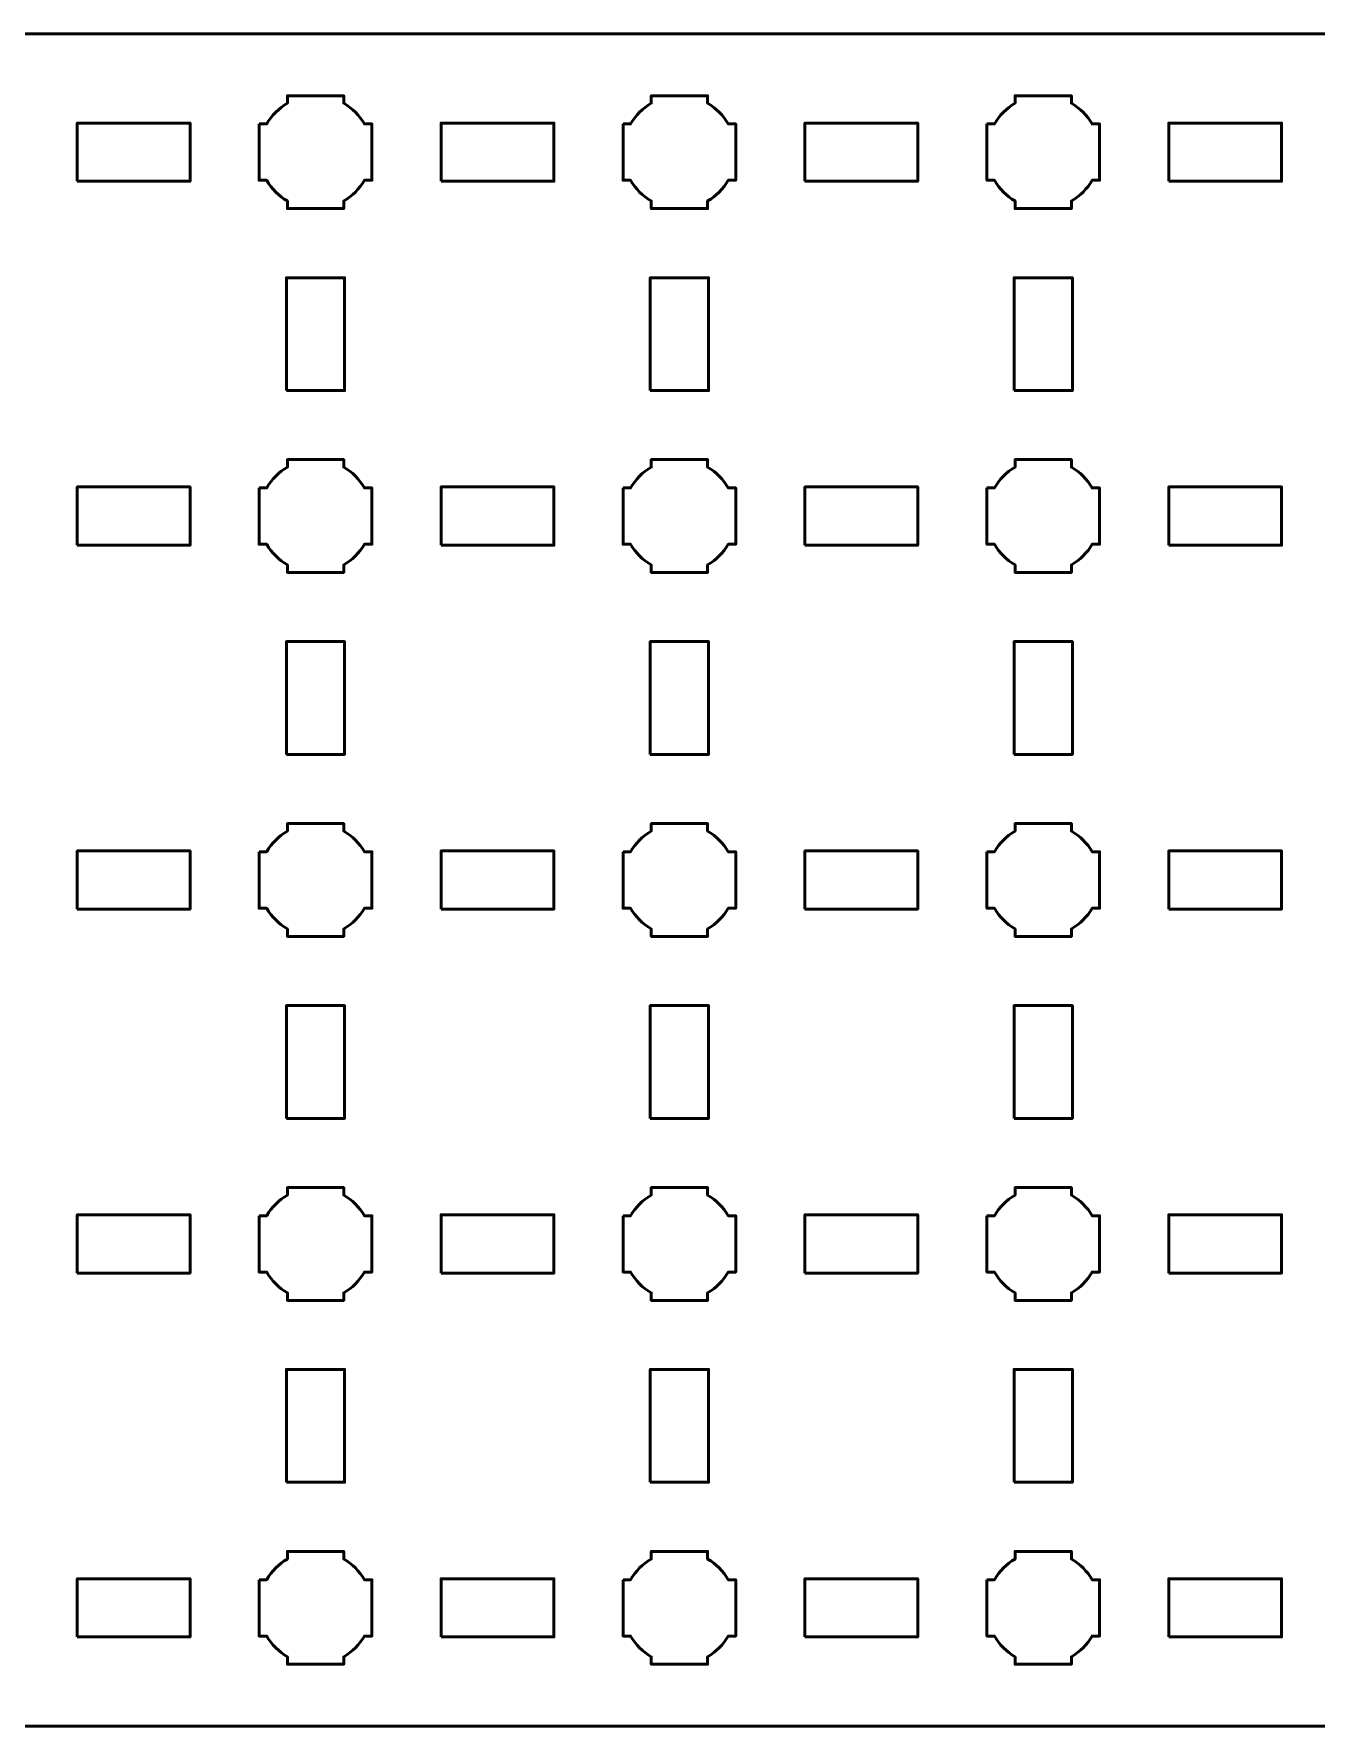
# Model space of a CAD drawing. Header units: centimetres. Extents: x -40.1 to 19.1, y -19.5 to -10.2.
# Drawn here: x -33.05 to -26, y -19.5 to -10.2 of the extents above; entities that cross this region are included whole.
import ezdxf

# ---------------------------------------------------------------- set-up
doc = ezdxf.new("R2010")
doc.units = ezdxf.units.CM
doc.header["$MEASUREMENT"] = 0
doc.layers.add('Layer 1', color=7, linetype='Continuous')

msp = doc.modelspace()

# ---------------------------------------------------------------- linework, layer by layer
at = {"layer": 'Layer 1', "color": 250, "lineweight": 53}
for points in [[(-32.81, -11.01), (-32.19, -11.01), (-32.19, -10.69), (-32.81, -10.69), (-32.81, -11.01)], [(-30.81, -11.01), (-30.19, -11.01), (-30.19, -10.69), (-30.81, -10.69), (-30.81, -11.01)], [(-28.81, -11.01), (-28.19, -11.01), (-28.19, -10.69), (-28.81, -10.69), (-28.81, -11.01)], [(-26.81, -11.01), (-26.19, -11.01), (-26.19, -10.69), (-26.81, -10.69), (-26.81, -11.01)], [(-31.66, -12.16), (-31.34, -12.16), (-31.34, -11.54), (-31.66, -11.54), (-31.66, -12.16)], [(-29.66, -12.16), (-29.34, -12.16), (-29.34, -11.54), (-29.66, -11.54), (-29.66, -12.16)], [(-27.66, -12.16), (-27.34, -12.16), (-27.34, -11.54), (-27.66, -11.54), (-27.66, -12.16)], [(-32.81, -13.01), (-32.19, -13.01), (-32.19, -12.69), (-32.81, -12.69), (-32.81, -13.01)], [(-30.81, -13.01), (-30.19, -13.01), (-30.19, -12.69), (-30.81, -12.69), (-30.81, -13.01)], [(-28.81, -13.01), (-28.19, -13.01), (-28.19, -12.69), (-28.81, -12.69), (-28.81, -13.01)], [(-26.81, -13.01), (-26.19, -13.01), (-26.19, -12.69), (-26.81, -12.69), (-26.81, -13.01)], [(-31.66, -14.16), (-31.34, -14.16), (-31.34, -13.54), (-31.66, -13.54), (-31.66, -14.16)], [(-29.66, -14.16), (-29.34, -14.16), (-29.34, -13.54), (-29.66, -13.54), (-29.66, -14.16)], [(-27.66, -14.16), (-27.34, -14.16), (-27.34, -13.54), (-27.66, -13.54), (-27.66, -14.16)], [(-32.81, -15.01), (-32.19, -15.01), (-32.19, -14.69), (-32.81, -14.69), (-32.81, -15.01)], [(-30.81, -15.01), (-30.19, -15.01), (-30.19, -14.69), (-30.81, -14.69), (-30.81, -15.01)], [(-28.81, -15.01), (-28.19, -15.01), (-28.19, -14.69), (-28.81, -14.69), (-28.81, -15.01)], [(-26.81, -15.01), (-26.19, -15.01), (-26.19, -14.69), (-26.81, -14.69), (-26.81, -15.01)], [(-31.66, -16.16), (-31.34, -16.16), (-31.34, -15.54), (-31.66, -15.54), (-31.66, -16.16)], [(-29.66, -16.16), (-29.34, -16.16), (-29.34, -15.54), (-29.66, -15.54), (-29.66, -16.16)], [(-27.66, -16.16), (-27.34, -16.16), (-27.34, -15.54), (-27.66, -15.54), (-27.66, -16.16)], [(-32.81, -17.01), (-32.19, -17.01), (-32.19, -16.69), (-32.81, -16.69), (-32.81, -17.01)], [(-30.81, -17.01), (-30.19, -17.01), (-30.19, -16.69), (-30.81, -16.69), (-30.81, -17.01)], [(-28.81, -17.01), (-28.19, -17.01), (-28.19, -16.69), (-28.81, -16.69), (-28.81, -17.01)], [(-26.81, -17.01), (-26.19, -17.01), (-26.19, -16.69), (-26.81, -16.69), (-26.81, -17.01)], [(-31.66, -18.16), (-31.34, -18.16), (-31.34, -17.54), (-31.66, -17.54), (-31.66, -18.16)], [(-29.66, -18.16), (-29.34, -18.16), (-29.34, -17.54), (-29.66, -17.54), (-29.66, -18.16)], [(-27.66, -18.16), (-27.34, -18.16), (-27.34, -17.54), (-27.66, -17.54), (-27.66, -18.16)], [(-32.81, -19.01), (-32.19, -19.01), (-32.19, -18.69), (-32.81, -18.69), (-32.81, -19.01)], [(-30.81, -19.01), (-30.19, -19.01), (-30.19, -18.69), (-30.81, -18.69), (-30.81, -19.01)], [(-28.81, -19.01), (-28.19, -19.01), (-28.19, -18.69), (-28.81, -18.69), (-28.81, -19.01)], [(-26.81, -19.01), (-26.19, -19.01), (-26.19, -18.69), (-26.81, -18.69), (-26.81, -19.01)]]:
    msp.add_lwpolyline(points, close=True, dxfattribs=at)
msp.add_open_spline([(-40.15, -19), (-40.15, -19), (-40.15, -10.7), (-40.15, -10.7), (-40.15, -10.7), (-40.15, -10.42391), (-39.92609, -10.2), (-39.65, -10.2), (-39.65, -10.2), (-39.65, -10.2), (18.65, -10.2), (18.65, -10.2), (18.65, -10.2), (18.92609, -10.2), (19.15, -10.42391), (19.15, -10.7), (19.15, -10.7), (19.15, -10.7), (19.15, -19), (19.15, -19), (19.15, -19), (19.15, -19.27609), (18.92609, -19.5), (18.65, -19.5), (18.65, -19.5), (18.65, -19.5), (-39.65, -19.5), (-39.65, -19.5), (-39.65, -19.5), (-39.92609, -19.5), (-40.15, -19.27609), (-40.15, -19)], degree=3, knots=[0, 0, 0, 0, 0.125, 0.125, 0.125, 0.125, 0.25, 0.25, 0.25, 0.25, 0.375, 0.375, 0.375, 0.375, 0.5, 0.5, 0.5, 0.5, 0.625, 0.625, 0.625, 0.625, 0.75, 0.75, 0.75, 0.75, 0.875, 0.875, 0.875, 0.875, 1, 1, 1, 1], dxfattribs=at)
at = {"layer": 'Layer 1', "lineweight": 53}
for points in [[(-31.81, -10.695), (-31.81, -10.695), (-31.76851, -10.695), (-31.76851, -10.695), (-31.76851, -10.695), (-31.74128, -10.64795), (-31.70205, -10.60872), (-31.655, -10.58149), (-31.655, -10.58149), (-31.655, -10.58149), (-31.655, -10.54), (-31.655, -10.54), (-31.655, -10.54), (-31.655, -10.54), (-31.5, -10.54), (-31.5, -10.54), (-31.5, -10.54), (-31.5, -10.54), (-31.345, -10.54), (-31.345, -10.54), (-31.345, -10.54), (-31.345, -10.54), (-31.345, -10.58149), (-31.345, -10.58149), (-31.345, -10.58149), (-31.29795, -10.60872), (-31.25872, -10.64795), (-31.23149, -10.695), (-31.23149, -10.695), (-31.23149, -10.695), (-31.19, -10.695), (-31.19, -10.695), (-31.19, -10.695), (-31.19, -10.695), (-31.19, -10.85), (-31.19, -10.85), (-31.19, -10.85), (-31.19, -10.85), (-31.19, -11.005), (-31.19, -11.005), (-31.19, -11.005), (-31.19, -11.005), (-31.23149, -11.005), (-31.23149, -11.005), (-31.23149, -11.005), (-31.25872, -11.05205), (-31.29795, -11.09128), (-31.345, -11.11851), (-31.345, -11.11851), (-31.345, -11.11851), (-31.345, -11.16), (-31.345, -11.16), (-31.345, -11.16), (-31.345, -11.16), (-31.5, -11.16), (-31.5, -11.16), (-31.5, -11.16), (-31.5, -11.16), (-31.655, -11.16), (-31.655, -11.16), (-31.655, -11.16), (-31.655, -11.16), (-31.655, -11.11851), (-31.655, -11.11851), (-31.655, -11.11851), (-31.70205, -11.09128), (-31.74128, -11.05205), (-31.76851, -11.005), (-31.76851, -11.005), (-31.76851, -11.005), (-31.81, -11.005), (-31.81, -11.005), (-31.81, -11.005), (-31.81, -11.005), (-31.81, -10.85), (-31.81, -10.85), (-31.81, -10.85), (-31.81, -10.85), (-31.81, -10.695), (-31.81, -10.695)], [(-29.81, -10.695), (-29.81, -10.695), (-29.76851, -10.695), (-29.76851, -10.695), (-29.76851, -10.695), (-29.74128, -10.64795), (-29.70205, -10.60872), (-29.655, -10.58149), (-29.655, -10.58149), (-29.655, -10.58149), (-29.655, -10.54), (-29.655, -10.54), (-29.655, -10.54), (-29.655, -10.54), (-29.5, -10.54), (-29.5, -10.54), (-29.5, -10.54), (-29.5, -10.54), (-29.345, -10.54), (-29.345, -10.54), (-29.345, -10.54), (-29.345, -10.54), (-29.345, -10.58149), (-29.345, -10.58149), (-29.345, -10.58149), (-29.29795, -10.60872), (-29.25872, -10.64795), (-29.23149, -10.695), (-29.23149, -10.695), (-29.23149, -10.695), (-29.19, -10.695), (-29.19, -10.695), (-29.19, -10.695), (-29.19, -10.695), (-29.19, -10.85), (-29.19, -10.85), (-29.19, -10.85), (-29.19, -10.85), (-29.19, -11.005), (-29.19, -11.005), (-29.19, -11.005), (-29.19, -11.005), (-29.23149, -11.005), (-29.23149, -11.005), (-29.23149, -11.005), (-29.25872, -11.05205), (-29.29795, -11.09128), (-29.345, -11.11851), (-29.345, -11.11851), (-29.345, -11.11851), (-29.345, -11.16), (-29.345, -11.16), (-29.345, -11.16), (-29.345, -11.16), (-29.5, -11.16), (-29.5, -11.16), (-29.5, -11.16), (-29.5, -11.16), (-29.655, -11.16), (-29.655, -11.16), (-29.655, -11.16), (-29.655, -11.16), (-29.655, -11.11851), (-29.655, -11.11851), (-29.655, -11.11851), (-29.70205, -11.09128), (-29.74128, -11.05205), (-29.76851, -11.005), (-29.76851, -11.005), (-29.76851, -11.005), (-29.81, -11.005), (-29.81, -11.005), (-29.81, -11.005), (-29.81, -11.005), (-29.81, -10.85), (-29.81, -10.85), (-29.81, -10.85), (-29.81, -10.85), (-29.81, -10.695), (-29.81, -10.695)], [(-27.81, -10.695), (-27.81, -10.695), (-27.76851, -10.695), (-27.76851, -10.695), (-27.76851, -10.695), (-27.74128, -10.64795), (-27.70205, -10.60872), (-27.655, -10.58149), (-27.655, -10.58149), (-27.655, -10.58149), (-27.655, -10.54), (-27.655, -10.54), (-27.655, -10.54), (-27.655, -10.54), (-27.5, -10.54), (-27.5, -10.54), (-27.5, -10.54), (-27.5, -10.54), (-27.345, -10.54), (-27.345, -10.54), (-27.345, -10.54), (-27.345, -10.54), (-27.345, -10.58149), (-27.345, -10.58149), (-27.345, -10.58149), (-27.29795, -10.60872), (-27.25872, -10.64795), (-27.23149, -10.695), (-27.23149, -10.695), (-27.23149, -10.695), (-27.19, -10.695), (-27.19, -10.695), (-27.19, -10.695), (-27.19, -10.695), (-27.19, -10.85), (-27.19, -10.85), (-27.19, -10.85), (-27.19, -10.85), (-27.19, -11.005), (-27.19, -11.005), (-27.19, -11.005), (-27.19, -11.005), (-27.23149, -11.005), (-27.23149, -11.005), (-27.23149, -11.005), (-27.25872, -11.05205), (-27.29795, -11.09128), (-27.345, -11.11851), (-27.345, -11.11851), (-27.345, -11.11851), (-27.345, -11.16), (-27.345, -11.16), (-27.345, -11.16), (-27.345, -11.16), (-27.5, -11.16), (-27.5, -11.16), (-27.5, -11.16), (-27.5, -11.16), (-27.655, -11.16), (-27.655, -11.16), (-27.655, -11.16), (-27.655, -11.16), (-27.655, -11.11851), (-27.655, -11.11851), (-27.655, -11.11851), (-27.70205, -11.09128), (-27.74128, -11.05205), (-27.76851, -11.005), (-27.76851, -11.005), (-27.76851, -11.005), (-27.81, -11.005), (-27.81, -11.005), (-27.81, -11.005), (-27.81, -11.005), (-27.81, -10.85), (-27.81, -10.85), (-27.81, -10.85), (-27.81, -10.85), (-27.81, -10.695), (-27.81, -10.695)], [(-31.81, -12.695), (-31.81, -12.695), (-31.76851, -12.695), (-31.76851, -12.695), (-31.76851, -12.695), (-31.74128, -12.64795), (-31.70205, -12.60872), (-31.655, -12.58149), (-31.655, -12.58149), (-31.655, -12.58149), (-31.655, -12.54), (-31.655, -12.54), (-31.655, -12.54), (-31.655, -12.54), (-31.5, -12.54), (-31.5, -12.54), (-31.5, -12.54), (-31.5, -12.54), (-31.345, -12.54), (-31.345, -12.54), (-31.345, -12.54), (-31.345, -12.54), (-31.345, -12.58149), (-31.345, -12.58149), (-31.345, -12.58149), (-31.29795, -12.60872), (-31.25872, -12.64795), (-31.23149, -12.695), (-31.23149, -12.695), (-31.23149, -12.695), (-31.19, -12.695), (-31.19, -12.695), (-31.19, -12.695), (-31.19, -12.695), (-31.19, -12.85), (-31.19, -12.85), (-31.19, -12.85), (-31.19, -12.85), (-31.19, -13.005), (-31.19, -13.005), (-31.19, -13.005), (-31.19, -13.005), (-31.23149, -13.005), (-31.23149, -13.005), (-31.23149, -13.005), (-31.25872, -13.05205), (-31.29795, -13.09128), (-31.345, -13.11851), (-31.345, -13.11851), (-31.345, -13.11851), (-31.345, -13.16), (-31.345, -13.16), (-31.345, -13.16), (-31.345, -13.16), (-31.5, -13.16), (-31.5, -13.16), (-31.5, -13.16), (-31.5, -13.16), (-31.655, -13.16), (-31.655, -13.16), (-31.655, -13.16), (-31.655, -13.16), (-31.655, -13.11851), (-31.655, -13.11851), (-31.655, -13.11851), (-31.70205, -13.09128), (-31.74128, -13.05205), (-31.76851, -13.005), (-31.76851, -13.005), (-31.76851, -13.005), (-31.81, -13.005), (-31.81, -13.005), (-31.81, -13.005), (-31.81, -13.005), (-31.81, -12.85), (-31.81, -12.85), (-31.81, -12.85), (-31.81, -12.85), (-31.81, -12.695), (-31.81, -12.695)], [(-29.81, -12.695), (-29.81, -12.695), (-29.76851, -12.695), (-29.76851, -12.695), (-29.76851, -12.695), (-29.74128, -12.64795), (-29.70205, -12.60872), (-29.655, -12.58149), (-29.655, -12.58149), (-29.655, -12.58149), (-29.655, -12.54), (-29.655, -12.54), (-29.655, -12.54), (-29.655, -12.54), (-29.5, -12.54), (-29.5, -12.54), (-29.5, -12.54), (-29.5, -12.54), (-29.345, -12.54), (-29.345, -12.54), (-29.345, -12.54), (-29.345, -12.54), (-29.345, -12.58149), (-29.345, -12.58149), (-29.345, -12.58149), (-29.29795, -12.60872), (-29.25872, -12.64795), (-29.23149, -12.695), (-29.23149, -12.695), (-29.23149, -12.695), (-29.19, -12.695), (-29.19, -12.695), (-29.19, -12.695), (-29.19, -12.695), (-29.19, -12.85), (-29.19, -12.85), (-29.19, -12.85), (-29.19, -12.85), (-29.19, -13.005), (-29.19, -13.005), (-29.19, -13.005), (-29.19, -13.005), (-29.23149, -13.005), (-29.23149, -13.005), (-29.23149, -13.005), (-29.25872, -13.05205), (-29.29795, -13.09128), (-29.345, -13.11851), (-29.345, -13.11851), (-29.345, -13.11851), (-29.345, -13.16), (-29.345, -13.16), (-29.345, -13.16), (-29.345, -13.16), (-29.5, -13.16), (-29.5, -13.16), (-29.5, -13.16), (-29.5, -13.16), (-29.655, -13.16), (-29.655, -13.16), (-29.655, -13.16), (-29.655, -13.16), (-29.655, -13.11851), (-29.655, -13.11851), (-29.655, -13.11851), (-29.70205, -13.09128), (-29.74128, -13.05205), (-29.76851, -13.005), (-29.76851, -13.005), (-29.76851, -13.005), (-29.81, -13.005), (-29.81, -13.005), (-29.81, -13.005), (-29.81, -13.005), (-29.81, -12.85), (-29.81, -12.85), (-29.81, -12.85), (-29.81, -12.85), (-29.81, -12.695), (-29.81, -12.695)], [(-27.81, -12.695), (-27.81, -12.695), (-27.76851, -12.695), (-27.76851, -12.695), (-27.76851, -12.695), (-27.74128, -12.64795), (-27.70205, -12.60872), (-27.655, -12.58149), (-27.655, -12.58149), (-27.655, -12.58149), (-27.655, -12.54), (-27.655, -12.54), (-27.655, -12.54), (-27.655, -12.54), (-27.5, -12.54), (-27.5, -12.54), (-27.5, -12.54), (-27.5, -12.54), (-27.345, -12.54), (-27.345, -12.54), (-27.345, -12.54), (-27.345, -12.54), (-27.345, -12.58149), (-27.345, -12.58149), (-27.345, -12.58149), (-27.29795, -12.60872), (-27.25872, -12.64795), (-27.23149, -12.695), (-27.23149, -12.695), (-27.23149, -12.695), (-27.19, -12.695), (-27.19, -12.695), (-27.19, -12.695), (-27.19, -12.695), (-27.19, -12.85), (-27.19, -12.85), (-27.19, -12.85), (-27.19, -12.85), (-27.19, -13.005), (-27.19, -13.005), (-27.19, -13.005), (-27.19, -13.005), (-27.23149, -13.005), (-27.23149, -13.005), (-27.23149, -13.005), (-27.25872, -13.05205), (-27.29795, -13.09128), (-27.345, -13.11851), (-27.345, -13.11851), (-27.345, -13.11851), (-27.345, -13.16), (-27.345, -13.16), (-27.345, -13.16), (-27.345, -13.16), (-27.5, -13.16), (-27.5, -13.16), (-27.5, -13.16), (-27.5, -13.16), (-27.655, -13.16), (-27.655, -13.16), (-27.655, -13.16), (-27.655, -13.16), (-27.655, -13.11851), (-27.655, -13.11851), (-27.655, -13.11851), (-27.70205, -13.09128), (-27.74128, -13.05205), (-27.76851, -13.005), (-27.76851, -13.005), (-27.76851, -13.005), (-27.81, -13.005), (-27.81, -13.005), (-27.81, -13.005), (-27.81, -13.005), (-27.81, -12.85), (-27.81, -12.85), (-27.81, -12.85), (-27.81, -12.85), (-27.81, -12.695), (-27.81, -12.695)], [(-31.81, -14.695), (-31.81, -14.695), (-31.76851, -14.695), (-31.76851, -14.695), (-31.76851, -14.695), (-31.74128, -14.64795), (-31.70205, -14.60872), (-31.655, -14.58149), (-31.655, -14.58149), (-31.655, -14.58149), (-31.655, -14.54), (-31.655, -14.54), (-31.655, -14.54), (-31.655, -14.54), (-31.5, -14.54), (-31.5, -14.54), (-31.5, -14.54), (-31.5, -14.54), (-31.345, -14.54), (-31.345, -14.54), (-31.345, -14.54), (-31.345, -14.54), (-31.345, -14.58149), (-31.345, -14.58149), (-31.345, -14.58149), (-31.29795, -14.60872), (-31.25872, -14.64795), (-31.23149, -14.695), (-31.23149, -14.695), (-31.23149, -14.695), (-31.19, -14.695), (-31.19, -14.695), (-31.19, -14.695), (-31.19, -14.695), (-31.19, -14.85), (-31.19, -14.85), (-31.19, -14.85), (-31.19, -14.85), (-31.19, -15.005), (-31.19, -15.005), (-31.19, -15.005), (-31.19, -15.005), (-31.23149, -15.005), (-31.23149, -15.005), (-31.23149, -15.005), (-31.25872, -15.05205), (-31.29795, -15.09128), (-31.345, -15.11851), (-31.345, -15.11851), (-31.345, -15.11851), (-31.345, -15.16), (-31.345, -15.16), (-31.345, -15.16), (-31.345, -15.16), (-31.5, -15.16), (-31.5, -15.16), (-31.5, -15.16), (-31.5, -15.16), (-31.655, -15.16), (-31.655, -15.16), (-31.655, -15.16), (-31.655, -15.16), (-31.655, -15.11851), (-31.655, -15.11851), (-31.655, -15.11851), (-31.70205, -15.09128), (-31.74128, -15.05205), (-31.76851, -15.005), (-31.76851, -15.005), (-31.76851, -15.005), (-31.81, -15.005), (-31.81, -15.005), (-31.81, -15.005), (-31.81, -15.005), (-31.81, -14.85), (-31.81, -14.85), (-31.81, -14.85), (-31.81, -14.85), (-31.81, -14.695), (-31.81, -14.695)], [(-29.81, -14.695), (-29.81, -14.695), (-29.76851, -14.695), (-29.76851, -14.695), (-29.76851, -14.695), (-29.74128, -14.64795), (-29.70205, -14.60872), (-29.655, -14.58149), (-29.655, -14.58149), (-29.655, -14.58149), (-29.655, -14.54), (-29.655, -14.54), (-29.655, -14.54), (-29.655, -14.54), (-29.5, -14.54), (-29.5, -14.54), (-29.5, -14.54), (-29.5, -14.54), (-29.345, -14.54), (-29.345, -14.54), (-29.345, -14.54), (-29.345, -14.54), (-29.345, -14.58149), (-29.345, -14.58149), (-29.345, -14.58149), (-29.29795, -14.60872), (-29.25872, -14.64795), (-29.23149, -14.695), (-29.23149, -14.695), (-29.23149, -14.695), (-29.19, -14.695), (-29.19, -14.695), (-29.19, -14.695), (-29.19, -14.695), (-29.19, -14.85), (-29.19, -14.85), (-29.19, -14.85), (-29.19, -14.85), (-29.19, -15.005), (-29.19, -15.005), (-29.19, -15.005), (-29.19, -15.005), (-29.23149, -15.005), (-29.23149, -15.005), (-29.23149, -15.005), (-29.25872, -15.05205), (-29.29795, -15.09128), (-29.345, -15.11851), (-29.345, -15.11851), (-29.345, -15.11851), (-29.345, -15.16), (-29.345, -15.16), (-29.345, -15.16), (-29.345, -15.16), (-29.5, -15.16), (-29.5, -15.16), (-29.5, -15.16), (-29.5, -15.16), (-29.655, -15.16), (-29.655, -15.16), (-29.655, -15.16), (-29.655, -15.16), (-29.655, -15.11851), (-29.655, -15.11851), (-29.655, -15.11851), (-29.70205, -15.09128), (-29.74128, -15.05205), (-29.76851, -15.005), (-29.76851, -15.005), (-29.76851, -15.005), (-29.81, -15.005), (-29.81, -15.005), (-29.81, -15.005), (-29.81, -15.005), (-29.81, -14.85), (-29.81, -14.85), (-29.81, -14.85), (-29.81, -14.85), (-29.81, -14.695), (-29.81, -14.695)], [(-27.81, -14.695), (-27.81, -14.695), (-27.76851, -14.695), (-27.76851, -14.695), (-27.76851, -14.695), (-27.74128, -14.64795), (-27.70205, -14.60872), (-27.655, -14.58149), (-27.655, -14.58149), (-27.655, -14.58149), (-27.655, -14.54), (-27.655, -14.54), (-27.655, -14.54), (-27.655, -14.54), (-27.5, -14.54), (-27.5, -14.54), (-27.5, -14.54), (-27.5, -14.54), (-27.345, -14.54), (-27.345, -14.54), (-27.345, -14.54), (-27.345, -14.54), (-27.345, -14.58149), (-27.345, -14.58149), (-27.345, -14.58149), (-27.29795, -14.60872), (-27.25872, -14.64795), (-27.23149, -14.695), (-27.23149, -14.695), (-27.23149, -14.695), (-27.19, -14.695), (-27.19, -14.695), (-27.19, -14.695), (-27.19, -14.695), (-27.19, -14.85), (-27.19, -14.85), (-27.19, -14.85), (-27.19, -14.85), (-27.19, -15.005), (-27.19, -15.005), (-27.19, -15.005), (-27.19, -15.005), (-27.23149, -15.005), (-27.23149, -15.005), (-27.23149, -15.005), (-27.25872, -15.05205), (-27.29795, -15.09128), (-27.345, -15.11851), (-27.345, -15.11851), (-27.345, -15.11851), (-27.345, -15.16), (-27.345, -15.16), (-27.345, -15.16), (-27.345, -15.16), (-27.5, -15.16), (-27.5, -15.16), (-27.5, -15.16), (-27.5, -15.16), (-27.655, -15.16), (-27.655, -15.16), (-27.655, -15.16), (-27.655, -15.16), (-27.655, -15.11851), (-27.655, -15.11851), (-27.655, -15.11851), (-27.70205, -15.09128), (-27.74128, -15.05205), (-27.76851, -15.005), (-27.76851, -15.005), (-27.76851, -15.005), (-27.81, -15.005), (-27.81, -15.005), (-27.81, -15.005), (-27.81, -15.005), (-27.81, -14.85), (-27.81, -14.85), (-27.81, -14.85), (-27.81, -14.85), (-27.81, -14.695), (-27.81, -14.695)], [(-31.81, -16.695), (-31.81, -16.695), (-31.76851, -16.695), (-31.76851, -16.695), (-31.76851, -16.695), (-31.74128, -16.64795), (-31.70205, -16.60872), (-31.655, -16.58149), (-31.655, -16.58149), (-31.655, -16.58149), (-31.655, -16.54), (-31.655, -16.54), (-31.655, -16.54), (-31.655, -16.54), (-31.5, -16.54), (-31.5, -16.54), (-31.5, -16.54), (-31.5, -16.54), (-31.345, -16.54), (-31.345, -16.54), (-31.345, -16.54), (-31.345, -16.54), (-31.345, -16.58149), (-31.345, -16.58149), (-31.345, -16.58149), (-31.29795, -16.60872), (-31.25872, -16.64795), (-31.23149, -16.695), (-31.23149, -16.695), (-31.23149, -16.695), (-31.19, -16.695), (-31.19, -16.695), (-31.19, -16.695), (-31.19, -16.695), (-31.19, -16.85), (-31.19, -16.85), (-31.19, -16.85), (-31.19, -16.85), (-31.19, -17.005), (-31.19, -17.005), (-31.19, -17.005), (-31.19, -17.005), (-31.23149, -17.005), (-31.23149, -17.005), (-31.23149, -17.005), (-31.25872, -17.05205), (-31.29795, -17.09128), (-31.345, -17.11851), (-31.345, -17.11851), (-31.345, -17.11851), (-31.345, -17.16), (-31.345, -17.16), (-31.345, -17.16), (-31.345, -17.16), (-31.5, -17.16), (-31.5, -17.16), (-31.5, -17.16), (-31.5, -17.16), (-31.655, -17.16), (-31.655, -17.16), (-31.655, -17.16), (-31.655, -17.16), (-31.655, -17.11851), (-31.655, -17.11851), (-31.655, -17.11851), (-31.70205, -17.09128), (-31.74128, -17.05205), (-31.76851, -17.005), (-31.76851, -17.005), (-31.76851, -17.005), (-31.81, -17.005), (-31.81, -17.005), (-31.81, -17.005), (-31.81, -17.005), (-31.81, -16.85), (-31.81, -16.85), (-31.81, -16.85), (-31.81, -16.85), (-31.81, -16.695), (-31.81, -16.695)], [(-29.81, -16.695), (-29.81, -16.695), (-29.76851, -16.695), (-29.76851, -16.695), (-29.76851, -16.695), (-29.74128, -16.64795), (-29.70205, -16.60872), (-29.655, -16.58149), (-29.655, -16.58149), (-29.655, -16.58149), (-29.655, -16.54), (-29.655, -16.54), (-29.655, -16.54), (-29.655, -16.54), (-29.5, -16.54), (-29.5, -16.54), (-29.5, -16.54), (-29.5, -16.54), (-29.345, -16.54), (-29.345, -16.54), (-29.345, -16.54), (-29.345, -16.54), (-29.345, -16.58149), (-29.345, -16.58149), (-29.345, -16.58149), (-29.29795, -16.60872), (-29.25872, -16.64795), (-29.23149, -16.695), (-29.23149, -16.695), (-29.23149, -16.695), (-29.19, -16.695), (-29.19, -16.695), (-29.19, -16.695), (-29.19, -16.695), (-29.19, -16.85), (-29.19, -16.85), (-29.19, -16.85), (-29.19, -16.85), (-29.19, -17.005), (-29.19, -17.005), (-29.19, -17.005), (-29.19, -17.005), (-29.23149, -17.005), (-29.23149, -17.005), (-29.23149, -17.005), (-29.25872, -17.05205), (-29.29795, -17.09128), (-29.345, -17.11851), (-29.345, -17.11851), (-29.345, -17.11851), (-29.345, -17.16), (-29.345, -17.16), (-29.345, -17.16), (-29.345, -17.16), (-29.5, -17.16), (-29.5, -17.16), (-29.5, -17.16), (-29.5, -17.16), (-29.655, -17.16), (-29.655, -17.16), (-29.655, -17.16), (-29.655, -17.16), (-29.655, -17.11851), (-29.655, -17.11851), (-29.655, -17.11851), (-29.70205, -17.09128), (-29.74128, -17.05205), (-29.76851, -17.005), (-29.76851, -17.005), (-29.76851, -17.005), (-29.81, -17.005), (-29.81, -17.005), (-29.81, -17.005), (-29.81, -17.005), (-29.81, -16.85), (-29.81, -16.85), (-29.81, -16.85), (-29.81, -16.85), (-29.81, -16.695), (-29.81, -16.695)], [(-27.81, -16.695), (-27.81, -16.695), (-27.76851, -16.695), (-27.76851, -16.695), (-27.76851, -16.695), (-27.74128, -16.64795), (-27.70205, -16.60872), (-27.655, -16.58149), (-27.655, -16.58149), (-27.655, -16.58149), (-27.655, -16.54), (-27.655, -16.54), (-27.655, -16.54), (-27.655, -16.54), (-27.5, -16.54), (-27.5, -16.54), (-27.5, -16.54), (-27.5, -16.54), (-27.345, -16.54), (-27.345, -16.54), (-27.345, -16.54), (-27.345, -16.54), (-27.345, -16.58149), (-27.345, -16.58149), (-27.345, -16.58149), (-27.29795, -16.60872), (-27.25872, -16.64795), (-27.23149, -16.695), (-27.23149, -16.695), (-27.23149, -16.695), (-27.19, -16.695), (-27.19, -16.695), (-27.19, -16.695), (-27.19, -16.695), (-27.19, -16.85), (-27.19, -16.85), (-27.19, -16.85), (-27.19, -16.85), (-27.19, -17.005), (-27.19, -17.005), (-27.19, -17.005), (-27.19, -17.005), (-27.23149, -17.005), (-27.23149, -17.005), (-27.23149, -17.005), (-27.25872, -17.05205), (-27.29795, -17.09128), (-27.345, -17.11851), (-27.345, -17.11851), (-27.345, -17.11851), (-27.345, -17.16), (-27.345, -17.16), (-27.345, -17.16), (-27.345, -17.16), (-27.5, -17.16), (-27.5, -17.16), (-27.5, -17.16), (-27.5, -17.16), (-27.655, -17.16), (-27.655, -17.16), (-27.655, -17.16), (-27.655, -17.16), (-27.655, -17.11851), (-27.655, -17.11851), (-27.655, -17.11851), (-27.70205, -17.09128), (-27.74128, -17.05205), (-27.76851, -17.005), (-27.76851, -17.005), (-27.76851, -17.005), (-27.81, -17.005), (-27.81, -17.005), (-27.81, -17.005), (-27.81, -17.005), (-27.81, -16.85), (-27.81, -16.85), (-27.81, -16.85), (-27.81, -16.85), (-27.81, -16.695), (-27.81, -16.695)], [(-31.81, -18.695), (-31.81, -18.695), (-31.76851, -18.695), (-31.76851, -18.695), (-31.76851, -18.695), (-31.74128, -18.64795), (-31.70205, -18.60872), (-31.655, -18.58149), (-31.655, -18.58149), (-31.655, -18.58149), (-31.655, -18.54), (-31.655, -18.54), (-31.655, -18.54), (-31.655, -18.54), (-31.5, -18.54), (-31.5, -18.54), (-31.5, -18.54), (-31.5, -18.54), (-31.345, -18.54), (-31.345, -18.54), (-31.345, -18.54), (-31.345, -18.54), (-31.345, -18.58149), (-31.345, -18.58149), (-31.345, -18.58149), (-31.29795, -18.60872), (-31.25872, -18.64795), (-31.23149, -18.695), (-31.23149, -18.695), (-31.23149, -18.695), (-31.19, -18.695), (-31.19, -18.695), (-31.19, -18.695), (-31.19, -18.695), (-31.19, -18.85), (-31.19, -18.85), (-31.19, -18.85), (-31.19, -18.85), (-31.19, -19.005), (-31.19, -19.005), (-31.19, -19.005), (-31.19, -19.005), (-31.23149, -19.005), (-31.23149, -19.005), (-31.23149, -19.005), (-31.25872, -19.05205), (-31.29795, -19.09128), (-31.345, -19.11851), (-31.345, -19.11851), (-31.345, -19.11851), (-31.345, -19.16), (-31.345, -19.16), (-31.345, -19.16), (-31.345, -19.16), (-31.5, -19.16), (-31.5, -19.16), (-31.5, -19.16), (-31.5, -19.16), (-31.655, -19.16), (-31.655, -19.16), (-31.655, -19.16), (-31.655, -19.16), (-31.655, -19.11851), (-31.655, -19.11851), (-31.655, -19.11851), (-31.70205, -19.09128), (-31.74128, -19.05205), (-31.76851, -19.005), (-31.76851, -19.005), (-31.76851, -19.005), (-31.81, -19.005), (-31.81, -19.005), (-31.81, -19.005), (-31.81, -19.005), (-31.81, -18.85), (-31.81, -18.85), (-31.81, -18.85), (-31.81, -18.85), (-31.81, -18.695), (-31.81, -18.695)], [(-29.81, -18.695), (-29.81, -18.695), (-29.76851, -18.695), (-29.76851, -18.695), (-29.76851, -18.695), (-29.74128, -18.64795), (-29.70205, -18.60872), (-29.655, -18.58149), (-29.655, -18.58149), (-29.655, -18.58149), (-29.655, -18.54), (-29.655, -18.54), (-29.655, -18.54), (-29.655, -18.54), (-29.5, -18.54), (-29.5, -18.54), (-29.5, -18.54), (-29.5, -18.54), (-29.345, -18.54), (-29.345, -18.54), (-29.345, -18.54), (-29.345, -18.54), (-29.345, -18.58149), (-29.345, -18.58149), (-29.345, -18.58149), (-29.29795, -18.60872), (-29.25872, -18.64795), (-29.23149, -18.695), (-29.23149, -18.695), (-29.23149, -18.695), (-29.19, -18.695), (-29.19, -18.695), (-29.19, -18.695), (-29.19, -18.695), (-29.19, -18.85), (-29.19, -18.85), (-29.19, -18.85), (-29.19, -18.85), (-29.19, -19.005), (-29.19, -19.005), (-29.19, -19.005), (-29.19, -19.005), (-29.23149, -19.005), (-29.23149, -19.005), (-29.23149, -19.005), (-29.25872, -19.05205), (-29.29795, -19.09128), (-29.345, -19.11851), (-29.345, -19.11851), (-29.345, -19.11851), (-29.345, -19.16), (-29.345, -19.16), (-29.345, -19.16), (-29.345, -19.16), (-29.5, -19.16), (-29.5, -19.16), (-29.5, -19.16), (-29.5, -19.16), (-29.655, -19.16), (-29.655, -19.16), (-29.655, -19.16), (-29.655, -19.16), (-29.655, -19.11851), (-29.655, -19.11851), (-29.655, -19.11851), (-29.70205, -19.09128), (-29.74128, -19.05205), (-29.76851, -19.005), (-29.76851, -19.005), (-29.76851, -19.005), (-29.81, -19.005), (-29.81, -19.005), (-29.81, -19.005), (-29.81, -19.005), (-29.81, -18.85), (-29.81, -18.85), (-29.81, -18.85), (-29.81, -18.85), (-29.81, -18.695), (-29.81, -18.695)], [(-27.81, -18.695), (-27.81, -18.695), (-27.76851, -18.695), (-27.76851, -18.695), (-27.76851, -18.695), (-27.74128, -18.64795), (-27.70205, -18.60872), (-27.655, -18.58149), (-27.655, -18.58149), (-27.655, -18.58149), (-27.655, -18.54), (-27.655, -18.54), (-27.655, -18.54), (-27.655, -18.54), (-27.5, -18.54), (-27.5, -18.54), (-27.5, -18.54), (-27.5, -18.54), (-27.345, -18.54), (-27.345, -18.54), (-27.345, -18.54), (-27.345, -18.54), (-27.345, -18.58149), (-27.345, -18.58149), (-27.345, -18.58149), (-27.29795, -18.60872), (-27.25872, -18.64795), (-27.23149, -18.695), (-27.23149, -18.695), (-27.23149, -18.695), (-27.19, -18.695), (-27.19, -18.695), (-27.19, -18.695), (-27.19, -18.695), (-27.19, -18.85), (-27.19, -18.85), (-27.19, -18.85), (-27.19, -18.85), (-27.19, -19.005), (-27.19, -19.005), (-27.19, -19.005), (-27.19, -19.005), (-27.23149, -19.005), (-27.23149, -19.005), (-27.23149, -19.005), (-27.25872, -19.05205), (-27.29795, -19.09128), (-27.345, -19.11851), (-27.345, -19.11851), (-27.345, -19.11851), (-27.345, -19.16), (-27.345, -19.16), (-27.345, -19.16), (-27.345, -19.16), (-27.5, -19.16), (-27.5, -19.16), (-27.5, -19.16), (-27.5, -19.16), (-27.655, -19.16), (-27.655, -19.16), (-27.655, -19.16), (-27.655, -19.16), (-27.655, -19.11851), (-27.655, -19.11851), (-27.655, -19.11851), (-27.70205, -19.09128), (-27.74128, -19.05205), (-27.76851, -19.005), (-27.76851, -19.005), (-27.76851, -19.005), (-27.81, -19.005), (-27.81, -19.005), (-27.81, -19.005), (-27.81, -19.005), (-27.81, -18.85), (-27.81, -18.85), (-27.81, -18.85), (-27.81, -18.85), (-27.81, -18.695), (-27.81, -18.695)]]:
    msp.add_open_spline(points, degree=3, knots=[0, 0, 0, 0, 0.05, 0.05, 0.05, 0.05, 0.1, 0.1, 0.1, 0.1, 0.15, 0.15, 0.15, 0.15, 0.2, 0.2, 0.2, 0.2, 0.25, 0.25, 0.25, 0.25, 0.3, 0.3, 0.3, 0.3, 0.35, 0.35, 0.35, 0.35, 0.4, 0.4, 0.4, 0.4, 0.45, 0.45, 0.45, 0.45, 0.5, 0.5, 0.5, 0.5, 0.55, 0.55, 0.55, 0.55, 0.6, 0.6, 0.6, 0.6, 0.65, 0.65, 0.65, 0.65, 0.7, 0.7, 0.7, 0.7, 0.75, 0.75, 0.75, 0.75, 0.8, 0.8, 0.8, 0.8, 0.85, 0.85, 0.85, 0.85, 0.9, 0.9, 0.9, 0.9, 0.95, 0.95, 0.95, 0.95, 1, 1, 1, 1], dxfattribs=at)

doc.saveas('drawing.dxf')
